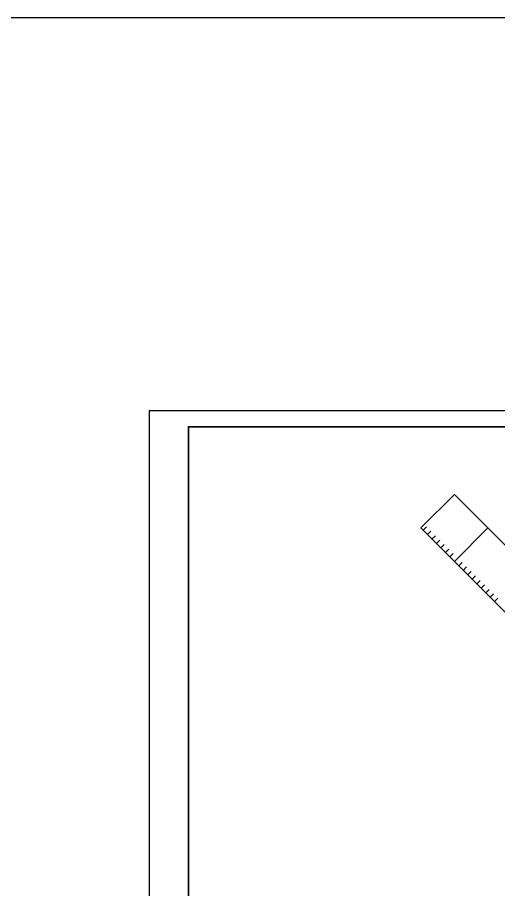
# Model space of a CAD drawing. Header units: millimetres. Extents: x 38046 to 69892, y 8139 to 15731.
# Drawn here: x 43493 to 43798, y 15179 to 15731 of the extents above; entities that cross this region are included whole.
import ezdxf

# ---------------------------------------------------------------- set-up
doc = ezdxf.new("R2010")
doc.units = ezdxf.units.MM
doc.header["$LTSCALE"] = 1000
doc.header["$MEASUREMENT"] = 0
doc.layers.get('0').update_dxf_attribs({"color": 3})
for name, color, linetype in [('PUB_TITLE', 4, 'Continuous'), ('图层1', 1, 'Continuous'), ('图层3', 253, 'Continuous')]:
    doc.layers.add(name, color=color, linetype=linetype)

msp = doc.modelspace()

# ---------------------------------------------------------------- linework, layer by layer
msp.add_line((43769.58, 15386.36), (43790.79, 15407.58))
at = {"layer": 'PUB_TITLE'}
msp.add_lwpolyline([(43576.51, 14887.56), (44417.51, 14887.56), (44417.51, 15481.56), (43576.51, 15481.56)], close=True, dxfattribs=at)
at = {"layer": 'PUB_TITLE', "const_width": 1}
msp.add_lwpolyline([(43601.51, 14897.56), (44407.51, 14897.56), (44407.51, 15471.56), (43601.51, 15471.56)], close=True, dxfattribs=at)
at = {"layer": '图层1'}
msp.add_lwpolyline([(43967.57, 15188.37), (43748.36, 15407.58), (43769.58, 15428.79), (44009.99, 15188.37), (43769.58, 14947.96), (43748.36, 14969.17), (43967.57, 15188.37)], dxfattribs=at)
at = {"layer": '图层3'}
for p, q in [((43749.78, 15406.16), (43751.9, 15408.28)), ((43752.61, 15403.33), (43754.73, 15405.45)), ((43755.43, 15400.5), (43757.56, 15402.63)), ((43758.26, 15397.68), (43760.38, 15399.8)), ((43761.09, 15394.85), (43763.21, 15396.97)), ((43763.92, 15392.02), (43766.04, 15394.14)), ((43766.75, 15389.19), (43768.87, 15391.31)), ((43772.4, 15383.53), (43774.53, 15385.66)), ((43775.23, 15380.71), (43777.35, 15382.83)), ((43778.06, 15377.88), (43780.18, 15380)), ((43780.89, 15375.05), (43783.01, 15377.17)), ((43783.72, 15372.22), (43785.84, 15374.34)), ((43786.55, 15369.39), (43788.67, 15371.51)), ((43789.38, 15366.56), (43791.5, 15368.68)), ((43792.2, 15363.74), (43794.33, 15365.86)), ((43795.03, 15360.91), (43797.15, 15363.03))]:
    msp.add_line(p, q, dxfattribs=at)
at = {"layer": '图层3', "color": 1}
msp.add_lwpolyline([(39698.92, 15730.65), (45165.72, 15730.65), (45165.72, 14657.51), (39698.92, 14657.51)], close=True, dxfattribs=at)

doc.saveas('drawing.dxf')
